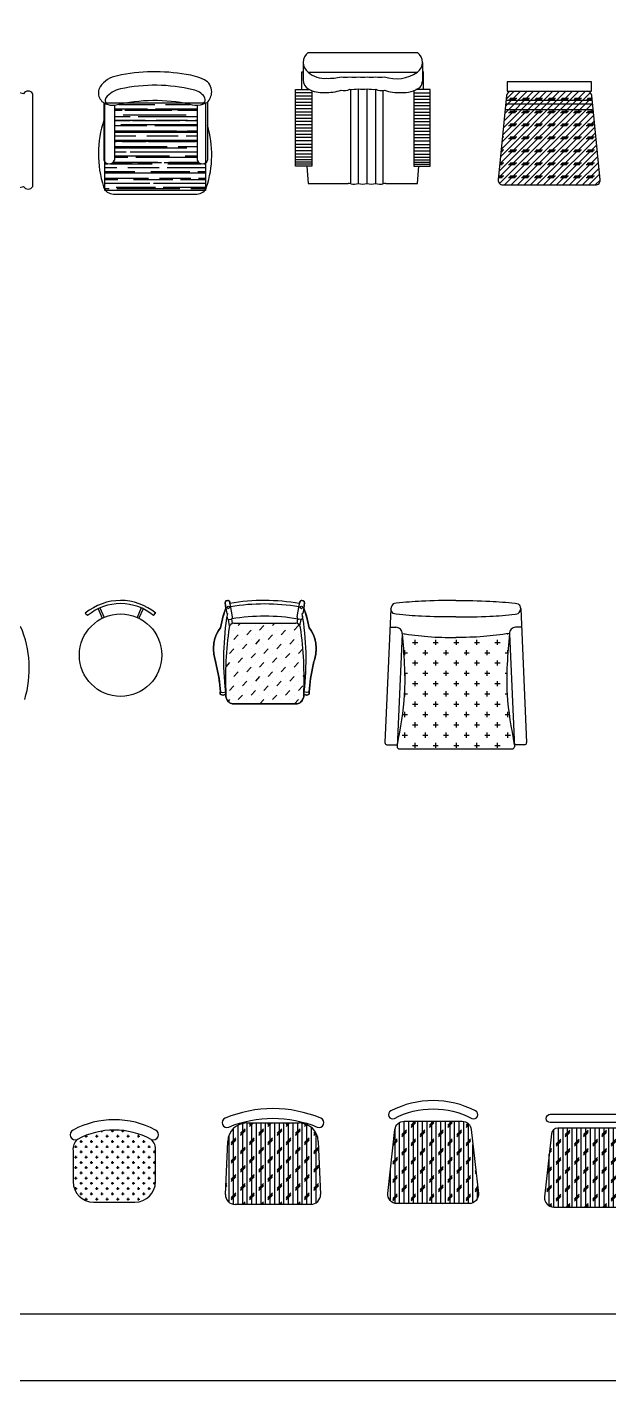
# Model space of a CAD drawing. Header units: inches. Extents: x 3.4 to 45.9, y 14.3 to 39.1.
# Drawn here: x 10.01 to 12.83, y 14.3 to 20.87 of the extents above; entities that cross this region are included whole.
import ezdxf

# ---------------------------------------------------------------- set-up
doc = ezdxf.new("R2010")
doc.units = ezdxf.units.IN
doc.header["$MEASUREMENT"] = 0
for name, color, linetype in [('02', 2, 'Continuous'), ('4', 4, 'Continuous'), ('8', 8, 'Continuous'), ('kadrbm', 4, 'Continuous')]:
    doc.layers.add(name, color=color, linetype=linetype)

# ---------------------------------------------------------------- blocks, each defined once
blk = doc.blocks.new('kadrbm')
at = {"layer": 'kadrbm', "color": 4}
blk.add_lwpolyline([(0, 0), (0, 24.7972), (21, 24.7972), (21, 0), (0, 0)], close=True, dxfattribs=at)
blk.add_lwpolyline([(20.6631, 0.3257), (20.6631, 24.4603), (0.3369, 24.4603), (0.3369, 0.3257), (20.6631, 0.3257)], dxfattribs=at)

msp = doc.modelspace()

# ---------------------------------------------------------------- hatches: boundary and pattern name
at = {"layer": '8'}
h = msp.add_hatch(dxfattribs=at)
h.set_pattern_fill('AR-RROOF', color=256, scale=0.0015, style=0)
h.set_pattern_definition([(0, (-27.1581, 4.89219), (0.08382, 0.0381), [0.5715, -0.0762, 0.1905, -0.0381]), (0, (-27.107425, 4.91124), (-0.0381, 0.050673), [0.1143, -0.012573, 0.2286, -0.028575]), (0, (-27.139048, 4.924574), (0.19812, 0.025527), [0.3048, -0.05334, 0.1524, -0.0381])])
h.paths.add_polyline_path([(10.8324, 20.4928, -0.065093), (10.7958, 20.4965, 0.011088), (10.7601, 20.5033), (10.4901, 20.5033, 0.01619), (10.438, 20.4928, -0.023941), (10.4305, 20.4919), (10.4305, 20.2255, -0.594885), (10.384, 20.2182), (10.384, 20.0838, 0.033323), (10.388, 20.0785), (10.8684, 20.0785, 0.032707), (10.8723, 20.0837), (10.8723, 20.212, -0.485807), (10.8324, 20.2255)])
h = msp.add_hatch(dxfattribs=at)
h.set_pattern_fill('CORK', color=256, scale=0.007, angle=45, style=0)
h.set_pattern_definition([(45, (13.490148, 5.241952), (-0.015715448, 0.015715448), []), (180, (13.50586, 5.24195), (-4e-18, -0.06286182), [0.0314309, -0.0314309]), (180, (13.50979, 5.24588), (-4e-18, -0.06286182), [0.0314309, -0.0314309]), (180, (13.51372, 5.24981), (-4e-18, -0.06286182), [0.0314309, -0.0314309])])
h.paths.add_polyline_path([(12.7535, 20.4694), (12.3264, 20.4694), (12.2924, 20.1302, 0.443716), (12.3151, 20.1052), (12.7648, 20.1052, 0.443716), (12.7875, 20.1302)])
h.paths.add_polyline_path([(12.7508, 20.4966), (12.3291, 20.4966), (12.3264, 20.4694), (12.7535, 20.4694)])
h.paths.add_polyline_path([(12.749, 20.5148), (12.3309, 20.5148), (12.3291, 20.4966), (12.7508, 20.4966)])
h.paths.add_polyline_path([(12.7465, 20.5393, 0.385314), (12.7239, 20.5598), (12.356, 20.5598, 0.385314), (12.3334, 20.5393), (12.3309, 20.5148), (12.749, 20.5148)])
h = msp.add_hatch(dxfattribs=at)
h.set_pattern_fill('CROSS', color=256, scale=0.004, style=0)
h.set_pattern_definition([(0, (1.855053, -1.47746), (0.0254, 0.0254), [0.0127, -0.0381]), (90, (1.861403, -1.48381), (-0.0254, 0.0254), [0.0127, -0.0381])])
h.paths.add_polyline_path([(10.2512, 15.4744, 0.186795), (10.23, 15.4337), (10.23, 15.2697, 0.414214), (10.33, 15.1697), (10.53, 15.1697, 0.414214), (10.63, 15.2697), (10.63, 15.4337, 0.186795), (10.6089, 15.4744, 0.253289)])
h = msp.add_hatch(dxfattribs=at)
h.set_pattern_fill('CORK', color=256, scale=0.007, angle=90, style=0)
h.set_pattern_definition([(90, (0.829767, -1.38698), (-0.022225, 1e-18), []), (225, (0.84088, -1.37587), (0.04445002, -0.04445002), [0.03143091, -0.03143091]), (225, (0.84088, -1.37031), (0.04445002, -0.04445002), [0.03143091, -0.03143091]), (225, (0.84088, -1.364755), (0.04445002, -0.04445002), [0.03143091, -0.03143091])])
h.paths.add_polyline_path([(11.4195, 15.4648, 0.402069), (11.3267, 15.5539), (11.0731, 15.5539, 0.402069), (10.9803, 15.4648), (10.9695, 15.2073, 0.426464), (11.016, 15.1588), (11.3838, 15.1588, 0.426464), (11.4303, 15.2073)])
h = msp.add_hatch(dxfattribs=at)
h.set_pattern_fill('CORK', color=256, scale=0.007, angle=90, style=0)
h.set_pattern_definition([(90, (-0.298297, -1.348086), (-0.022225, 1e-18), []), (225, (-0.287185, -1.336974), (0.04445002, -0.04445002), [0.03143091, -0.03143091]), (225, (-0.287185, -1.33142), (0.04445002, -0.04445002), [0.03143091, -0.03143091]), (225, (-0.287185, -1.32586), (0.04445002, -0.04445002), [0.03143091, -0.03143091])])
h.paths.add_polyline_path([(11.8366, 15.5625, 0.382162), (11.7919, 15.5225), (11.7574, 15.2125, 0.447008), (11.8021, 15.1625), (12.1516, 15.1625, 0.447008), (12.1963, 15.2125), (12.1619, 15.5225, 0.382162), (12.1171, 15.5625)])
h = msp.add_hatch(dxfattribs=at)
h.set_pattern_fill('CORK', color=256, scale=0.007, angle=90, style=0)
h.set_pattern_definition([(90, (-1.150316, -1.30482), (-0.022225, 1e-18), []), (225, (-1.1392, -1.29371), (0.04445002, -0.04445002), [0.03143091, -0.03143091]), (225, (-1.1392, -1.28815), (0.04445002, -0.04445002), [0.03143091, -0.03143091]), (225, (-1.1392, -1.282595), (0.04445002, -0.04445002), [0.03143091, -0.03143091])])
h.paths.add_polyline_path([(12.5812, 15.5287, 0.382162), (12.5514, 15.502), (12.5174, 15.1959, 0.447008), (12.5621, 15.146), (12.9115, 15.146, 0.447008), (12.9563, 15.1959), (12.9222, 15.502, 0.382162), (12.8924, 15.5287)])

# ---------------------------------------------------------------- linework, layer by layer
at = {"layer": '02'}
for p, q in [((11.3885, 20.5521), (11.3085, 20.5521)), ((11.3885, 20.5365), (11.3085, 20.5365)), ((11.3885, 20.521), (11.3085, 20.521)), ((11.3885, 20.5055), (11.3085, 20.5055)), ((11.8825, 20.5521), (11.9625, 20.5521)), ((11.8825, 20.5365), (11.9625, 20.5365)), ((11.8825, 20.521), (11.9625, 20.521)), ((11.8825, 20.5055), (11.9625, 20.5055)), ((11.3885, 20.49), (11.3085, 20.49)), ((11.3885, 20.4745), (11.3085, 20.4745)), ((11.3885, 20.4589), (11.3085, 20.4589)), ((11.3885, 20.4434), (11.3085, 20.4434)), ((11.8825, 20.49), (11.9625, 20.49)), ((11.8825, 20.4745), (11.9625, 20.4745)), ((11.8825, 20.4589), (11.9625, 20.4589)), ((11.8825, 20.4434), (11.9625, 20.4434)), ((11.3885, 20.4279), (11.3085, 20.4279)), ((11.3885, 20.4124), (11.3085, 20.4124)), ((11.3885, 20.3969), (11.3085, 20.3969)), ((11.3885, 20.3813), (11.3085, 20.3813)), ((11.3885, 20.3658), (11.3085, 20.3658)), ((11.8825, 20.4279), (11.9625, 20.4279)), ((11.8825, 20.4124), (11.9625, 20.4124)), ((11.8825, 20.3969), (11.9625, 20.3969)), ((11.8825, 20.3813), (11.9625, 20.3813)), ((11.8825, 20.3658), (11.9625, 20.3658)), ((11.3885, 20.3503), (11.3085, 20.3503)), ((11.3885, 20.3348), (11.3085, 20.3348)), ((11.3885, 20.3193), (11.3085, 20.3193)), ((11.3885, 20.3017), (11.3085, 20.3017)), ((11.8825, 20.3503), (11.9625, 20.3503)), ((11.8825, 20.3348), (11.9625, 20.3348)), ((11.8825, 20.3193), (11.9625, 20.3193)), ((11.8825, 20.3017), (11.9625, 20.3017)), ((11.3885, 20.2862), (11.3085, 20.2862)), ((11.3885, 20.2707), (11.3085, 20.2707)), ((11.3885, 20.254), (11.3085, 20.254)), ((11.3885, 20.2396), (11.3085, 20.2396)), ((11.8825, 20.2862), (11.9625, 20.2862)), ((11.8825, 20.2707), (11.9625, 20.2707)), ((11.8825, 20.254), (11.9625, 20.254)), ((11.8825, 20.2396), (11.9625, 20.2396)), ((11.3885, 20.2266), (11.3085, 20.2266)), ((11.3885, 20.2154), (11.3085, 20.2154)), ((11.3885, 20.2064), (11.3085, 20.2064)), ((11.8825, 20.2266), (11.9625, 20.2266)), ((11.8825, 20.2154), (11.9625, 20.2154)), ((11.8825, 20.2064), (11.9625, 20.2064))]:
    msp.add_line(p, q, dxfattribs=at)
at = {"layer": '4'}
for p, q in [((11.3465, 20.6997), (11.3465, 20.615)), ((11.3705, 20.7473), (11.9005, 20.7473)), ((11.9246, 20.6997), (11.9246, 20.6081)), ((11.3405, 20.6546), (11.3465, 20.6546)), ((11.3405, 20.5676), (11.3405, 20.6546)), ((11.3729, 20.6523), (11.9004, 20.6522)), ((11.9305, 20.6546), (11.9246, 20.6546)), ((11.9305, 20.5676), (11.9305, 20.6546)), ((11.3085, 20.5676), (11.3778, 20.5676)), ((11.3085, 20.1962), (11.3085, 20.5676)), ((11.3885, 20.563), (11.3885, 20.1962)), ((11.5778, 20.1112), (11.5778, 20.5691)), ((11.6145, 20.1124), (11.6145, 20.5721)), ((11.6565, 20.1124), (11.6565, 20.5723)), ((11.6985, 20.1124), (11.6985, 20.5695)), ((11.7352, 20.1111), (11.7352, 20.5639)), ((11.8825, 20.5629), (11.8825, 20.1962)), ((11.9625, 20.5676), (11.8936, 20.5676)), ((11.9625, 20.1962), (11.9625, 20.5676)), ((12.7445, 20.6052), (12.3354, 20.6052)), ((12.3354, 20.6052), (12.3354, 20.5598)), ((12.7445, 20.5598), (12.7445, 20.6052)), ((10.38, 20.5033), (10.38, 20.2255)), ((10.85, 20.4942), (10.881, 20.5049)), ((10.8829, 20.507), (10.8829, 20.2255)), ((12.3334, 20.5393), (12.2924, 20.1302)), ((12.7508, 20.4966), (12.3291, 20.4966)), ((12.749, 20.5148), (12.3309, 20.5148)), ((12.3354, 20.5598), (12.7445, 20.5598)), ((12.7875, 20.1302), (12.7465, 20.5393)), ((10.4305, 20.4919), (10.4305, 20.2255)), ((10.8324, 20.4928), (10.8324, 20.2255)), ((12.7535, 20.4694), (12.3264, 20.4694)), ((11.3885, 20.1962), (11.3085, 20.1962)), ((11.3643, 20.1962), (11.3705, 20.1124)), ((11.8825, 20.1962), (11.9625, 20.1962)), ((11.9005, 20.1124), (11.9068, 20.1962)), ((11.3705, 20.1124), (11.565, 20.1124)), ((11.748, 20.1124), (11.9005, 20.1124)), ((12.3151, 20.1052), (12.7648, 20.1052)), ((10.4257, 20.0613), (10.8307, 20.0613)), ((10.9678, 18.0781), (10.9715, 18.0512)), ((10.9808, 18.0889), (10.9742, 18.0877)), ((11.0038, 18.0092), (10.9899, 18.0823)), ((11.3167, 18.0092), (11.3306, 18.0823)), ((11.3397, 18.0889), (11.3463, 18.0877)), ((11.3528, 18.0781), (11.3491, 18.0512)), ((10.3008, 18.0161), (10.2895, 18.0267)), ((10.3513, 18.0489), (10.3714, 18.0028)), ((10.3605, 18.0529), (10.3805, 18.0071)), ((10.5605, 18.0529), (10.5405, 18.0071)), ((10.5696, 18.0489), (10.5495, 18.0028)), ((10.6206, 18.0157), (10.6305, 18.0275)), ((10.9715, 18.0512), (10.9762, 18.0264)), ((10.9762, 18.0264), (10.9788, 18.0264)), ((10.9767, 18.0132), (10.9779, 18.0043)), ((10.9871, 17.9972), (10.9975, 17.9991)), ((11.0036, 17.9779), (11, 17.9996)), ((11.3169, 17.9779), (11.3205, 17.9996)), ((11.3335, 17.9972), (11.323, 17.9991)), ((11.3443, 18.0264), (11.3417, 18.0264)), ((11.3438, 18.0132), (11.3426, 18.0043)), ((11.3491, 18.0512), (11.3443, 18.0264)), ((11.7716, 18.0492), (11.743, 17.3996)), ((12.4016, 18.0492), (12.4303, 17.3996)), ((10.9896, 17.9656), (10.9845, 17.9967)), ((11.01, 17.9449), (11.01, 17.9449)), ((11.0104, 17.979), (11.3101, 17.979)), ((11.0416, 17.979), (11.0309, 17.9674)), ((11.0517, 17.9449), (11.0517, 17.9449)), ((11.0726, 17.9674), (11.0726, 17.9674)), ((11.0935, 17.9449), (11.0726, 17.9225)), ((11.1144, 17.9674), (11.1144, 17.9674)), ((11.1561, 17.9674), (11.1353, 17.9449)), ((11.177, 17.9449), (11.177, 17.9449)), ((11.2087, 17.979), (11.1979, 17.9674)), ((11.2188, 17.9449), (11.2188, 17.9449)), ((11.2397, 17.9674), (11.2397, 17.9674)), ((11.2605, 17.9449), (11.2397, 17.9225)), ((11.2814, 17.9674), (11.2814, 17.9674)), ((11.3232, 17.9674), (11.3023, 17.9449)), ((11.3309, 17.9656), (11.336, 17.9967)), ((11.7676, 17.9592), (11.7963, 17.9592)), ((12.4056, 17.9592), (12.3769, 17.9592)), ((10.9891, 17.9225), (10.9891, 17.9225)), ((10.9891, 17.8775), (10.9891, 17.8775)), ((11.0309, 17.9225), (11.01, 17.9)), ((11.0309, 17.8775), (11.0309, 17.8775)), ((11.0517, 17.9), (11.0517, 17.9)), ((11.0726, 17.8775), (11.0517, 17.8551)), ((11.0935, 17.9), (11.0935, 17.9)), ((11.1144, 17.9225), (11.1144, 17.9225)), ((11.1353, 17.9), (11.1144, 17.8775)), ((11.1561, 17.9225), (11.1561, 17.9225)), ((11.1561, 17.8775), (11.1561, 17.8775)), ((11.1979, 17.9225), (11.177, 17.9)), ((11.1979, 17.8775), (11.1979, 17.8775)), ((11.2188, 17.9), (11.2188, 17.9)), ((11.2397, 17.8775), (11.2188, 17.8551)), ((11.2605, 17.9), (11.2605, 17.9)), ((11.2814, 17.9225), (11.2814, 17.9225)), ((11.3023, 17.9), (11.2814, 17.8775)), ((11.3232, 17.9225), (11.3232, 17.9225)), ((11.3232, 17.8775), (11.3232, 17.8775)), ((11.8263, 17.9278), (11.8021, 17.3796)), ((11.8395, 17.9234), (11.8395, 17.9273)), ((11.877, 17.8859), (11.902, 17.8859)), ((11.8895, 17.8734), (11.8895, 17.8984)), ((11.977, 17.8859), (12.002, 17.8859)), ((11.9895, 17.8734), (11.9895, 17.8984)), ((12.077, 17.8859), (12.102, 17.8859)), ((12.0895, 17.8734), (12.0895, 17.8984)), ((12.177, 17.8859), (12.202, 17.8859)), ((12.1895, 17.8734), (12.1895, 17.8984)), ((12.277, 17.8859), (12.302, 17.8859)), ((12.2895, 17.8734), (12.2895, 17.8984)), ((12.3395, 17.9234), (12.3395, 17.9281)), ((12.347, 17.9278), (12.3711, 17.3796)), ((11.01, 17.8551), (10.9891, 17.8326)), ((11.01, 17.8101), (11.01, 17.8101)), ((11.0309, 17.8326), (11.0309, 17.8326)), ((11.0517, 17.8101), (11.0309, 17.7876)), ((11.0726, 17.8326), (11.0726, 17.8326)), ((11.0935, 17.8551), (11.0935, 17.8551)), ((11.1144, 17.8326), (11.0935, 17.8101)), ((11.1353, 17.8551), (11.1353, 17.8551)), ((11.1353, 17.8101), (11.1353, 17.8101)), ((11.177, 17.8551), (11.1561, 17.8326)), ((11.177, 17.8101), (11.177, 17.8101)), ((11.1979, 17.8326), (11.1979, 17.8326)), ((11.2188, 17.8101), (11.1979, 17.7876)), ((11.2397, 17.8326), (11.2397, 17.8326)), ((11.2605, 17.8551), (11.2605, 17.8551)), ((11.2814, 17.8326), (11.2605, 17.8101)), ((11.3023, 17.8551), (11.3023, 17.8551)), ((11.3023, 17.8101), (11.3023, 17.8101)), ((11.3441, 17.8551), (11.3232, 17.8326)), ((11.3441, 17.8101), (11.3441, 17.8101)), ((11.8337, 17.8359), (11.852, 17.8359)), ((11.8395, 17.8234), (11.8395, 17.8484)), ((11.927, 17.8359), (11.952, 17.8359)), ((11.9395, 17.8234), (11.9395, 17.8484)), ((12.027, 17.8359), (12.052, 17.8359)), ((12.0395, 17.8234), (12.0395, 17.8484)), ((12.127, 17.8359), (12.152, 17.8359)), ((12.1395, 17.8234), (12.1395, 17.8484)), ((12.227, 17.8359), (12.252, 17.8359)), ((12.2395, 17.8234), (12.2395, 17.8484)), ((12.327, 17.8359), (12.3395, 17.8359)), ((12.3395, 17.8356), (12.3395, 17.8484)), ((10.9891, 17.7876), (10.9705, 17.7676)), ((10.9891, 17.7427), (10.9891, 17.7427)), ((11.01, 17.7652), (11.01, 17.7652)), ((11.0309, 17.7427), (11.01, 17.7202)), ((11.0517, 17.7652), (11.0517, 17.7652)), ((11.0726, 17.7876), (11.0726, 17.7876)), ((11.0935, 17.7652), (11.0726, 17.7427)), ((11.1144, 17.7876), (11.1144, 17.7876)), ((11.1144, 17.7427), (11.1144, 17.7427)), ((11.1561, 17.7876), (11.1353, 17.7652)), ((11.1561, 17.7427), (11.1561, 17.7427)), ((11.177, 17.7652), (11.177, 17.7652)), ((11.1979, 17.7427), (11.177, 17.7202)), ((11.2188, 17.7652), (11.2188, 17.7652)), ((11.2397, 17.7876), (11.2397, 17.7876)), ((11.2605, 17.7652), (11.2397, 17.7427)), ((11.2814, 17.7876), (11.2814, 17.7876)), ((11.2814, 17.7427), (11.2814, 17.7427)), ((11.3232, 17.7876), (11.3023, 17.7652)), ((11.3232, 17.7427), (11.3232, 17.7427)), ((11.3441, 17.7652), (11.3441, 17.7652)), ((11.8388, 17.7359), (11.852, 17.7359)), ((11.8395, 17.7234), (11.8395, 17.7484)), ((11.877, 17.7859), (11.902, 17.7859)), ((11.8895, 17.7734), (11.8895, 17.7984)), ((11.927, 17.7359), (11.952, 17.7359)), ((11.9395, 17.7234), (11.9395, 17.7484)), ((11.977, 17.7859), (12.002, 17.7859)), ((11.9895, 17.7734), (11.9895, 17.7984)), ((12.027, 17.7359), (12.052, 17.7359)), ((12.0395, 17.7234), (12.0395, 17.7484)), ((12.077, 17.7859), (12.102, 17.7859)), ((12.0895, 17.7734), (12.0895, 17.7984)), ((12.127, 17.7359), (12.152, 17.7359)), ((12.1395, 17.7234), (12.1395, 17.7484)), ((12.177, 17.7859), (12.202, 17.7859)), ((12.1895, 17.7734), (12.1895, 17.7984)), ((12.227, 17.7359), (12.252, 17.7359)), ((12.2395, 17.7234), (12.2395, 17.7484)), ((12.277, 17.7859), (12.302, 17.7859)), ((12.2895, 17.7734), (12.2895, 17.7984)), ((12.327, 17.7359), (12.3344, 17.7359)), ((10.9891, 17.6977), (10.9891, 17.6977)), ((11.01, 17.6753), (10.9891, 17.6528)), ((11.0309, 17.6977), (11.0309, 17.6977)), ((11.0517, 17.7202), (11.0517, 17.7202)), ((11.0726, 17.6977), (11.0517, 17.6753)), ((11.0935, 17.7202), (11.0935, 17.7202)), ((11.0935, 17.6753), (11.0935, 17.6753)), ((11.1353, 17.7202), (11.1144, 17.6977)), ((11.1353, 17.6753), (11.1353, 17.6753)), ((11.1561, 17.6977), (11.1561, 17.6977)), ((11.177, 17.6753), (11.1561, 17.6528)), ((11.1979, 17.6977), (11.1979, 17.6977)), ((11.2188, 17.7202), (11.2188, 17.7202)), ((11.2397, 17.6977), (11.2188, 17.6753)), ((11.2605, 17.7202), (11.2605, 17.7202)), ((11.2605, 17.6753), (11.2605, 17.6753)), ((11.3023, 17.7202), (11.2814, 17.6977)), ((11.3023, 17.6753), (11.3023, 17.6753)), ((11.3232, 17.6977), (11.3232, 17.6977)), ((11.3441, 17.6753), (11.3232, 17.6528)), ((11.3509, 17.7276), (11.3441, 17.7202)), ((11.877, 17.6859), (11.902, 17.6859)), ((11.8895, 17.6734), (11.8895, 17.6984)), ((11.977, 17.6859), (12.002, 17.6859)), ((11.9895, 17.6734), (11.9895, 17.6984)), ((12.077, 17.6859), (12.102, 17.6859)), ((12.0895, 17.6734), (12.0895, 17.6984)), ((12.177, 17.6859), (12.202, 17.6859)), ((12.1895, 17.6734), (12.1895, 17.6984)), ((12.277, 17.6859), (12.302, 17.6859)), ((12.2895, 17.6734), (12.2895, 17.6984)), ((10.9442, 17.6458), (10.9495, 17.645)), ((10.9442, 17.6344), (10.9442, 17.6458)), ((10.9477, 17.6332), (10.9442, 17.6344)), ((10.9514, 17.6319), (10.9477, 17.6332)), ((10.9495, 17.645), (10.9573, 17.642)), ((10.9561, 17.6296), (10.9514, 17.6319)), ((10.9573, 17.6293), (10.9561, 17.6296)), ((10.9573, 17.642), (10.9651, 17.645)), ((10.9586, 17.6296), (10.9573, 17.6293)), ((10.9632, 17.6319), (10.9586, 17.6296)), ((10.9669, 17.6332), (10.9632, 17.6319)), ((10.9651, 17.645), (10.9704, 17.6458)), ((10.9704, 17.6344), (10.9669, 17.6332)), ((10.9704, 17.6458), (10.9704, 17.6344)), ((10.9891, 17.6079), (10.982, 17.6002)), ((11.01, 17.6303), (11.01, 17.6303)), ((11.0309, 17.6528), (11.0309, 17.6528)), ((11.0517, 17.6303), (11.0309, 17.6079)), ((11.0726, 17.6528), (11.0726, 17.6528)), ((11.0726, 17.6079), (11.0726, 17.6079)), ((11.1144, 17.6528), (11.0935, 17.6303)), ((11.1144, 17.6079), (11.1144, 17.6079)), ((11.1353, 17.6303), (11.1353, 17.6303)), ((11.1561, 17.6079), (11.1367, 17.5869)), ((11.177, 17.6303), (11.177, 17.6303)), ((11.1979, 17.6528), (11.1979, 17.6528)), ((11.2188, 17.6303), (11.1979, 17.6079)), ((11.2397, 17.6528), (11.2397, 17.6528)), ((11.2397, 17.6079), (11.2397, 17.6079)), ((11.2814, 17.6528), (11.2605, 17.6303)), ((11.2814, 17.6079), (11.2814, 17.6079)), ((11.3023, 17.6303), (11.3023, 17.6303)), ((11.3232, 17.6079), (11.3037, 17.5869)), ((11.3441, 17.6303), (11.3441, 17.6303)), ((11.3501, 17.6458), (11.3501, 17.6344)), ((11.3554, 17.645), (11.3501, 17.6458)), ((11.3501, 17.6344), (11.3536, 17.6332)), ((11.3536, 17.6332), (11.3573, 17.6319)), ((11.3632, 17.642), (11.3554, 17.645)), ((11.3573, 17.6319), (11.362, 17.6296)), ((11.362, 17.6296), (11.3632, 17.6293)), ((11.371, 17.645), (11.3632, 17.642)), ((11.3632, 17.6293), (11.3645, 17.6296)), ((11.3645, 17.6296), (11.3691, 17.6319)), ((11.3691, 17.6319), (11.3728, 17.6332)), ((11.3763, 17.6458), (11.371, 17.645)), ((11.3728, 17.6332), (11.3763, 17.6344)), ((11.3763, 17.6344), (11.3763, 17.6458)), ((11.8374, 17.6359), (11.852, 17.6359)), ((11.8395, 17.6234), (11.8395, 17.6484)), ((11.927, 17.6359), (11.952, 17.6359)), ((11.9395, 17.6234), (11.9395, 17.6484)), ((12.027, 17.6359), (12.052, 17.6359)), ((12.0395, 17.6234), (12.0395, 17.6484)), ((12.127, 17.6359), (12.152, 17.6359)), ((12.1395, 17.6234), (12.1395, 17.6484)), ((12.227, 17.6359), (12.252, 17.6359)), ((12.2395, 17.6234), (12.2395, 17.6484)), ((12.327, 17.6359), (12.3358, 17.6359)), ((11.31, 17.5869), (11.0105, 17.5869)), ((11.8395, 17.5234), (11.8395, 17.5484)), ((11.877, 17.5859), (11.902, 17.5859)), ((11.8895, 17.5734), (11.8895, 17.5984)), ((11.9395, 17.5234), (11.9395, 17.5484)), ((11.977, 17.5859), (12.002, 17.5859)), ((11.9895, 17.5734), (11.9895, 17.5984)), ((12.0395, 17.5234), (12.0395, 17.5484)), ((12.077, 17.5859), (12.102, 17.5859)), ((12.0895, 17.5734), (12.0895, 17.5984)), ((12.1395, 17.5234), (12.1395, 17.5484)), ((12.177, 17.5859), (12.202, 17.5859)), ((12.1895, 17.5734), (12.1895, 17.5984)), ((12.2395, 17.5234), (12.2395, 17.5484)), ((12.277, 17.5859), (12.302, 17.5859)), ((12.2895, 17.5734), (12.2895, 17.5984)), ((12.3395, 17.5234), (12.3395, 17.5484)), ((11.8273, 17.5359), (11.852, 17.5359)), ((11.877, 17.4859), (11.902, 17.4859)), ((11.8895, 17.4734), (11.8895, 17.4984)), ((11.927, 17.5359), (11.952, 17.5359)), ((11.977, 17.4859), (12.002, 17.4859)), ((11.9895, 17.4734), (11.9895, 17.4984)), ((12.027, 17.5359), (12.052, 17.5359)), ((12.077, 17.4859), (12.102, 17.4859)), ((12.0895, 17.4734), (12.0895, 17.4984)), ((12.127, 17.5359), (12.152, 17.5359)), ((12.177, 17.4859), (12.202, 17.4859)), ((12.1895, 17.4734), (12.1895, 17.4984)), ((12.227, 17.5359), (12.252, 17.5359)), ((12.277, 17.4859), (12.302, 17.4859)), ((12.2895, 17.4734), (12.2895, 17.4984)), ((12.327, 17.5359), (12.3459, 17.5359)), ((11.827, 17.4359), (11.852, 17.4359)), ((11.8395, 17.4234), (11.8395, 17.4484)), ((11.927, 17.4359), (11.952, 17.4359)), ((11.9395, 17.4234), (11.9395, 17.4484)), ((12.027, 17.4359), (12.052, 17.4359)), ((12.0395, 17.4234), (12.0395, 17.4484)), ((12.127, 17.4359), (12.152, 17.4359)), ((12.1395, 17.4234), (12.1395, 17.4484)), ((12.227, 17.4359), (12.252, 17.4359)), ((12.2395, 17.4234), (12.2395, 17.4484)), ((12.327, 17.4359), (12.352, 17.4359)), ((12.3395, 17.4234), (12.3395, 17.4484)), ((11.7529, 17.3892), (11.8025, 17.3892)), ((11.8121, 17.3692), (12.3612, 17.3692)), ((11.877, 17.3859), (11.902, 17.3859)), ((11.8895, 17.3734), (11.8895, 17.3984)), ((11.977, 17.3859), (12.002, 17.3859)), ((11.9895, 17.3734), (11.9895, 17.3984)), ((12.077, 17.3859), (12.102, 17.3859)), ((12.0895, 17.3734), (12.0895, 17.3984)), ((12.177, 17.3859), (12.202, 17.3859)), ((12.1895, 17.3734), (12.1895, 17.3984)), ((12.277, 17.3859), (12.302, 17.3859)), ((12.2895, 17.3734), (12.2895, 17.3984)), ((12.4203, 17.3892), (12.3707, 17.3892)), ((11.0731, 15.5539), (11.3267, 15.5539)), ((10.9695, 15.2073), (10.9803, 15.4648)), ((11.4195, 15.4648), (11.4303, 15.2073)), ((10.23, 15.4197), (10.23, 15.2697)), ((10.63, 15.2697), (10.63, 15.4197)), ((10.33, 15.1697), (10.53, 15.1697)), ((11.3838, 15.1588), (11.016, 15.1588))]:
    msp.add_line(p, q, dxfattribs=at)
for points in [[(9.5791, 20.5481, 0.555786), (9.5341, 20.5481), (9.5341, 20.0977, 0.555786), (9.5791, 20.0977, 0.12194), (9.9895, 20.0977, 0.555786), (10.0346, 20.0977), (10.0346, 20.5481, 0.555786), (9.9895, 20.5481, 0.12194)], [(11.7888, 15.5763, -0.245855), (12.1649, 15.5763, 1), (12.1819, 15.6125, 0.243902), (11.7719, 15.6125, 1)], [(10.9854, 15.5342, -0.2), (11.4144, 15.5342, 1), (11.4323, 15.5771, 0.2), (10.9675, 15.5771, 1)], [(12.5453, 15.556, -1), (12.5453, 15.596), (12.9283, 15.596, -1), (12.9283, 15.556)], [(11.8021, 15.1625, -0.447008), (11.7574, 15.2125), (11.7919, 15.5225, -0.382162), (11.8366, 15.5625), (12.1171, 15.5625, -0.382162), (12.1619, 15.5225), (12.1963, 15.2125, -0.447008), (12.1516, 15.1625)], [(12.5174, 15.1959, 0.447008), (12.5621, 15.146), (12.9115, 15.146, 0.447008), (12.9563, 15.1959), (12.9222, 15.502, 0.382162), (12.8924, 15.5287), (12.5812, 15.5287, 0.382162), (12.5514, 15.502)]]:
    msp.add_lwpolyline(points, format="xyb", close=True, dxfattribs=at)
msp.add_lwpolyline([(10.384, 20.5033), (10.8723, 20.5033), (10.8723, 20.0785), (10.384, 20.0785)], close=True, dxfattribs=at)
msp.add_circle((10.4605, 17.8238), 0.2, dxfattribs=at)
for centre, radius, start, end in [((11.4054, 20.6998), 0.0589, 126.28117, 233.73167), ((11.8657, 20.6998), 0.0589, 305.95874, 53.72362), ((10.4667, 20.5076), 0.1292, 99.54005, 145.06631), ((10.6277, 19.7914), 0.863, 79.97119, 102.20486), ((10.745, 20.3659), 0.2773, 63.91136, 83.15507), ((11.4503, 20.7427), 0.1206, 228.59742, 275.37456), ((11.4683, 20.8865), 0.264, 268.55013, 283.63745), ((11.5515, 20.7202), 0.0926, 256.89697, 283.10303), ((11.5935, 20.7202), 0.0926, 256.89697, 283.10303), ((11.6355, 20.7202), 0.0926, 256.89697, 283.10303), ((11.6775, 20.7201), 0.0926, 256.89697, 283.10303), ((11.7195, 20.7202), 0.0926, 256.89697, 283.10303), ((11.7984, 20.7999), 0.1795, 251.20104, 304.67333), ((10.4111, 20.5524), 0.0582, 149.91326, 259.80055), ((10.4825, 20.454), 0.1191, 100.8695, 141.92128), ((10.6268, 19.803), 0.7859, 76.32723, 102.25131), ((10.7994, 20.4852), 0.0826, 34.54726, 80.78934), ((10.8399, 20.558), 0.0631, 359.53779, 64.64629), ((11.4013, 20.6167), 0.0549, 181.79455, 235.85565), ((11.4392, 20.6958), 0.1421, 241.13341, 274.34557), ((11.4618, 20.7675), 0.2136, 266.81235, 288.78236), ((11.545, 20.6326), 0.0689, 257.91095, 293.58361), ((11.5842, 20.7104), 0.1414, 265.26531, 282.38833), ((11.6351, 20.6619), 0.0922, 256.82072, 283.43212), ((11.6869, 20.7104), 0.1414, 257.61167, 274.73469), ((11.7247, 20.6183), 0.0554, 241.84992, 286.65552), ((11.8037, 20.7244), 0.1712, 248.34405, 275.84163), ((11.8319, 20.6977), 0.144, 265.74215, 304.72627), ((11.8746, 20.6103), 0.05, 321.70923, 357.50105), ((10.4073, 20.516), 0.0218, 148.17765, 252.68484), ((10.4243, 20.5716), 0.0799, 252.93425, 281.29802), ((10.6251, 19.6942), 0.8202, 77.98658, 103.18242), ((10.8283, 20.6346), 0.1419, 256.76042, 277.26576), ((10.8457, 20.5191), 0.0253, 271.39597, 30.66152), ((10.8203, 20.5612), 0.0828, 317.12026, 357.38814), ((12.356, 20.5371), 0.0227, 90, 174.28941), ((12.7239, 20.5371), 0.0227, 5.71059, 90), ((10.872, 20.2557), 0.5191, 161.41282, 197.93061), ((10.3992, 20.2523), 0.5039, 341.90607, 16.28405), ((10.4052, 20.2344), 0.0268, 199.59857, 340.40063), ((10.8577, 20.2344), 0.0268, 199.59937, 340.40143), ((11.565, 20.0474), 0.065, 78.63827, 89.99604), ((11.5935, 20.1894), 0.0798, 258.63827, 285.2635), ((11.6355, 20.1891), 0.0795, 254.7143, 285.33176), ((11.6776, 20.1891), 0.0795, 254.66901, 285.28494), ((11.7195, 20.1892), 0.0796, 254.72194, 281.34222), ((11.748, 20.0474), 0.065, 89.99604, 101.34222), ((12.3151, 20.128), 0.0227, 174.28941, 270), ((12.7648, 20.128), 0.0227, 270, 5.71059), ((10.4257, 20.1113), 0.05, 197.93061, 270), ((10.8307, 20.1113), 0.05, 270, 341.90607), ((10.4605, 17.8238), 0.2654, 49.94453, 130.10769), ((10.4605, 17.8238), 0.25, 50.16162, 129.68553), ((9.4989, 17.7592), 0.5188, 343.13192, 23.17952), ((11.7963, 17.9292), 0.03, 357.47388, 90), ((12.3769, 17.9292), 0.03, 90, 182.52612), ((11.7529, 17.3992), 0.01, 177.47388, 270), ((11.8121, 17.3792), 0.01, 177.47388, 270), ((12.3612, 17.3792), 0.01, 270, 2.52612), ((12.4203, 17.3992), 0.01, 270, 2.52612), ((10.43, 15.1447), 0.425, 61.92751, 118.07249), ((10.2406, 15.4971), 0.025, 115.05762, 295.05762), ((10.43, 15.1441), 0.3756, 61.57302, 118.42698), ((10.6195, 15.4971), 0.025, 244.94238, 64.94238), ((11.0731, 15.4609), 0.093, 90, 177.61406), ((11.3267, 15.4609), 0.093, 2.38594, 90), ((10.2933, 15.4267), 0.0637, 131.40407, 186.27341), ((10.5668, 15.4267), 0.0637, 353.72659, 48.59593), ((10.33, 15.2697), 0.1, 180, 270), ((10.53, 15.2697), 0.1, 270, 0), ((11.016, 15.2053), 0.0465, 177.61406, 270), ((11.3838, 15.2053), 0.0465, 270, 2.38594)]:
    msp.add_arc(centre, radius, start, end, dxfattribs=at)
for centre, major_axis, start_param, end_param in [((10.9756, 18.0793), (0, 0.00847), 0.174533, 1.717559), ((10.9822, 18.0806), (0, 0.00847), -1.368493, 0.174533), ((11.1587, 16.9239), (0, 1.1652), -0.158129, 0.155266), ((11.1587, 16.9239), (0, 1.1483), -0.157471, 0.154567), ((11.3383, 18.0806), (0, 0.00847), -0.174533, 1.368493), ((11.345, 18.0793), (0, 0.00847), 4.565627, 6.108652), ((11.3058, 17.8933), (0, 0.3929), 1.15726, 1.408054), ((12.1148, 17.8029), (0, 1.2429), 1.389919, 1.69713), ((10.9828, 18.0557), (0, 0.00636), 1.570796326795577, 7.853981633975163), ((10.9857, 18.0055), (0, 0.00847), 1.717559, 3.316126), ((10.9961, 18.0075), (0, 0.00847), 3.316126, 4.914693), ((11.1587, 16.924), (0, 1.0889), -0.160519, 0.157442), ((11.3244, 18.0075), (0, 0.00847), 1.368493, 2.96706), ((11.3377, 18.0557), (0, 0.00636), 1.570796326795577, 7.853981633975163), ((11.3348, 18.0055), (0, 0.00847), 2.96706, 4.565627), ((10.2058, 17.8029), (0, 1.2429), 4.586056, 4.893267), ((11.0148, 17.8933), (0, 0.3929), -1.408054, -1.15726), ((11.0507, 17.8577), (0, 0.1506), 0.851099, 1.598222), ((12.4741, 17.7109), (0, 1.6193), 1.41803, 1.618941), ((11.0104, 17.9536), (0, 0.0254), 0, 1.420914), ((11.3101, 17.9536), (0, 0.0254), -1.420914, 0), ((9.8464, 17.7109), (0, 1.6193), 4.664244, 4.865156), ((11.2698, 17.8577), (0, 0.1506), 4.684964, 5.432086), ((11.087, 17.8588), (0, 0.1896), 1.598222, 1.927467), ((11.2335, 17.8588), (0, 0.1896), 4.355718, 4.684964), ((10.2202, 17.5875), (0, 0.7826), -1.495755, -1.305701), ((12.1003, 17.5875), (0, 0.7826), 1.305701, 1.495755), ((11.0105, 17.6293), (0, 0.0424), 1.48353, 3.141593), ((11.31, 17.6293), (0, 0.0424), 3.141593, 4.799655)]:
    msp.add_ellipse(centre, major_axis=major_axis, ratio=0.929134, start_param=start_param, end_param=end_param, dxfattribs=at)
for points in [[(12.0866, 18.0892), (11.9204, 18.0857), (11.7976, 18.0756), (11.7837, 18.0722), (11.7716, 18.0492)], [(12.0866, 18.0892), (12.2528, 18.0857), (12.3756, 18.0756), (12.3895, 18.0722), (12.4016, 18.0492)], [(12.0866, 18.0092), (11.9204, 18.0127), (11.7976, 18.0227), (11.7837, 18.0261), (11.7716, 18.0492)], [(12.0866, 18.0092), (12.2528, 18.0127), (12.3756, 18.0227), (12.3895, 18.0261), (12.4016, 18.0492)], [(11.8263, 17.9278), (11.8372, 17.6326), (11.8025, 17.3892)], [(11.8263, 17.9292), (11.9514, 17.9141), (12.0866, 17.9092)], [(12.3469, 17.9292), (12.2218, 17.9141), (12.0866, 17.9092)], [(12.347, 17.9278), (12.336, 17.6326), (12.3707, 17.3892)]]:
    msp.add_spline(points, degree=3, dxfattribs=at)
for points, invisible_edges in [([(10.9681, 18.0819, -0.002), (10.9678, 18.0806, -0.002), (10.9681, 18.0819)], 2), ([(10.9678, 18.0806, -0.002), (10.9678, 18.0806), (10.9681, 18.0819)], 12), ([(10.9678, 18.0781), (10.9678, 18.0781, -0.002), (10.9715, 18.0512)], 2), ([(10.9678, 18.0781, -0.002), (10.9715, 18.0512, -0.002), (10.9715, 18.0512)], 12), ([(10.9685, 18.0832, -0.002), (10.9681, 18.0819), (10.9685, 18.0832)], 1), ([(10.9685, 18.0832, -0.002), (10.9681, 18.0819, -0.002), (10.9681, 18.0819)], 12), ([(10.9709, 18.0862, -0.002), (10.97, 18.0853, -0.002), (10.9709, 18.0862)], 2), ([(10.97, 18.0853, -0.002), (10.97, 18.0853), (10.9709, 18.0862)], 12), ([(10.972, 18.0869, -0.002), (10.9709, 18.0862), (10.972, 18.0869)], 1), ([(10.972, 18.0869, -0.002), (10.9709, 18.0862, -0.002), (10.9709, 18.0862)], 12), ([(10.972, 18.0869, -0.002), (10.972, 18.0869), (10.9731, 18.0874)], 12), ([(10.9731, 18.0874), (10.9731, 18.0874, -0.002), (10.972, 18.0869, -0.002)], 12), ([(10.9731, 18.0874, -0.002), (10.9731, 18.0874), (10.9742, 18.0877)], 12), ([(10.9808, 18.0889), (10.9742, 18.0877, -0.002), (10.9742, 18.0877)], 1), ([(10.9808, 18.0889), (10.9808, 18.0889, -0.002), (10.9742, 18.0877, -0.002)], 12), ([(10.9809, 18.0889), (10.9809, 18.0889, -0.002), (10.9808, 18.0889, -0.002)], 12), ([(10.9822, 18.089, -0.002), (10.9809, 18.0889, -0.002), (10.9809, 18.0889)], 12), ([(10.9809, 18.0889), (10.9822, 18.089), (10.9822, 18.089, -0.002)], 12), ([(10.9834, 18.0889, -0.002), (10.9822, 18.089, -0.002), (10.9834, 18.0889)], 2), ([(10.9846, 18.0886, -0.002), (10.9834, 18.0889), (10.9846, 18.0886)], 1), ([(10.9858, 18.0881), (10.9858, 18.0881, -0.002), (10.9846, 18.0886, -0.002)], 12), ([(10.9868, 18.0874, -0.002), (10.9858, 18.0881, -0.002), (10.9858, 18.0881)], 12), ([(10.9858, 18.0881), (10.9868, 18.0874), (10.9868, 18.0874, -0.002)], 12), ([(10.9877, 18.0866, -0.002), (10.9868, 18.0874, -0.002), (10.9877, 18.0866)], 2), ([(10.9868, 18.0874, -0.002), (10.9868, 18.0874), (10.9877, 18.0866)], 12), ([(10.9886, 18.0855, -0.002), (10.9877, 18.0866), (10.9886, 18.0855)], 1), ([(10.9886, 18.0855, -0.002), (10.9886, 18.0855), (10.9892, 18.0844)], 12), ([(10.9899, 18.0823), (10.9899, 18.0823, -0.002), (10.9897, 18.0832)], 2), ([(10.9913, 18.0751), (10.9899, 18.0823, -0.002), (10.9899, 18.0823)], 1), ([(10.9913, 18.0751), (10.9913, 18.0751, -0.002), (10.9899, 18.0823, -0.002)], 12), ([(11.3306, 18.0823), (11.3292, 18.0746, -0.002), (11.3292, 18.0746)], 1), ([(11.3306, 18.0823), (11.3306, 18.0823, -0.002), (11.3292, 18.0746, -0.002)], 12), ([(11.3306, 18.0823, -0.002), (11.3306, 18.0823), (11.3309, 18.0832)], 12), ([(11.332, 18.0855, -0.002), (11.3313, 18.0844, -0.002), (11.332, 18.0855)], 2), ([(11.3313, 18.0844, -0.002), (11.3313, 18.0844), (11.332, 18.0855)], 12), ([(11.3328, 18.0866, -0.002), (11.332, 18.0855), (11.3328, 18.0866)], 1), ([(11.3328, 18.0866, -0.002), (11.332, 18.0855, -0.002), (11.332, 18.0855)], 12), ([(11.3328, 18.0866, -0.002), (11.3328, 18.0866), (11.3337, 18.0874)], 12), ([(11.3337, 18.0874), (11.3337, 18.0874, -0.002), (11.3328, 18.0866, -0.002)], 12), ([(11.3359, 18.0886, -0.002), (11.3348, 18.0881, -0.002), (11.3359, 18.0886)], 2), ([(11.3348, 18.0881, -0.002), (11.3348, 18.0881), (11.3359, 18.0886)], 12), ([(11.3371, 18.0889, -0.002), (11.3359, 18.0886), (11.3371, 18.0889)], 1), ([(11.3371, 18.0889, -0.002), (11.3359, 18.0886, -0.002), (11.3359, 18.0886)], 12), ([(11.3383, 18.089), (11.3383, 18.089, -0.002), (11.3371, 18.0889, -0.002)], 12), ([(11.3397, 18.0889), (11.3397, 18.0889, -0.002), (11.3396, 18.0889)], 2), ([(11.3463, 18.0877), (11.3397, 18.0889, -0.002), (11.3397, 18.0889)], 1), ([(11.3463, 18.0877), (11.3463, 18.0877, -0.002), (11.3397, 18.0889, -0.002)], 12), ([(11.3474, 18.0874, -0.002), (11.3463, 18.0877, -0.002), (11.3474, 18.0874)], 2), ([(11.3463, 18.0877, -0.002), (11.3463, 18.0877), (11.3474, 18.0874)], 12), ([(11.3485, 18.0869, -0.002), (11.3474, 18.0874), (11.3485, 18.0869)], 1), ([(11.3485, 18.0869, -0.002), (11.3474, 18.0874, -0.002), (11.3474, 18.0874)], 12), ([(11.3491, 18.0512, -0.002), (11.3528, 18.0781, -0.002), (11.3528, 18.0781)], 12), ([(11.3528, 18.0781), (11.3491, 18.0512), (11.3491, 18.0512, -0.002)], 12), ([(11.3513, 18.0843, -0.002), (11.3505, 18.0853, -0.002), (11.3513, 18.0843)], 2), ([(11.3505, 18.0853, -0.002), (11.3505, 18.0853), (11.3513, 18.0843)], 12), ([(11.352, 18.0832, -0.002), (11.3513, 18.0843), (11.352, 18.0832)], 1), ([(11.352, 18.0832, -0.002), (11.3513, 18.0843, -0.002), (11.3513, 18.0843)], 12), ([(11.352, 18.0832, -0.002), (11.352, 18.0832), (11.3525, 18.0819)], 12), ([(11.3525, 18.0819), (11.3525, 18.0819, -0.002), (11.352, 18.0832, -0.002)], 12), ([(11.3528, 18.0793, -0.002), (11.3527, 18.0806, -0.002), (11.3528, 18.0793)], 2), ([(11.3528, 18.0793, -0.002), (11.3528, 18.0793), (11.3528, 18.0781)], 12), ([(10.9585, 18.0147, -0.002), (10.9455, 17.957), (10.9585, 18.0147)], 1), ([(10.9585, 18.0147, -0.002), (10.9455, 17.957, -0.002), (10.9455, 17.957)], 12), ([(10.9715, 18.0512, -0.002), (10.9585, 18.0147, -0.002), (10.9585, 18.0147)], 12), ([(10.9585, 18.0147), (10.9715, 18.0512), (10.9715, 18.0512, -0.002)], 12), ([(11.362, 18.0147, -0.002), (11.3491, 18.0512, -0.002), (11.362, 18.0147)], 2), ([(11.3491, 18.0512, -0.002), (11.3491, 18.0512), (11.362, 18.0147)], 12), ([(11.375, 17.957), (11.362, 18.0147, -0.002), (11.362, 18.0147)], 1), ([(11.375, 17.957), (11.375, 17.957, -0.002), (11.362, 18.0147, -0.002)], 12), ([(10.9375, 17.9462, -0.002), (10.9261, 17.9261, -0.002), (10.9261, 17.9261)], 12), ([(10.9261, 17.9261), (10.9375, 17.9462), (10.9375, 17.9462, -0.002)], 12), ([(10.9455, 17.957), (10.9455, 17.957, -0.002), (10.9375, 17.9462)], 2), ([(10.9455, 17.957, -0.002), (10.9375, 17.9462, -0.002), (10.9375, 17.9462)], 12), ([(11.383, 17.9462, -0.002), (11.375, 17.957, -0.002), (11.375, 17.957)], 12), ([(11.375, 17.957), (11.383, 17.9462), (11.383, 17.9462, -0.002)], 12), ([(11.3945, 17.9261, -0.002), (11.383, 17.9462, -0.002), (11.3945, 17.9261)], 2), ([(11.383, 17.9462, -0.002), (11.383, 17.9462), (11.3945, 17.9261)], 12), ([(10.9125, 17.8813, -0.002), (10.9108, 17.8577, -0.002), (10.9125, 17.8813)], 2), ([(10.9108, 17.8577, -0.002), (10.9108, 17.8577), (10.9125, 17.8813)], 12), ([(10.9177, 17.9042, -0.002), (10.9125, 17.8813), (10.9177, 17.9042)], 1), ([(10.9177, 17.9042, -0.002), (10.9125, 17.8813, -0.002), (10.9125, 17.8813)], 12), ([(10.9177, 17.9042, -0.002), (10.9177, 17.9042), (10.9261, 17.9261)], 12), ([(10.9261, 17.9261), (10.9261, 17.9261, -0.002), (10.9177, 17.9042, -0.002)], 12), ([(11.4029, 17.9042, -0.002), (11.3945, 17.9261), (11.4029, 17.9042)], 1), ([(11.4029, 17.9042, -0.002), (11.3945, 17.9261, -0.002), (11.3945, 17.9261)], 12), ([(11.4029, 17.9042, -0.002), (11.4029, 17.9042), (11.408, 17.8813)], 12), ([(11.408, 17.8813), (11.408, 17.8813, -0.002), (11.4029, 17.9042, -0.002)], 12), ([(11.4097, 17.8577, -0.002), (11.408, 17.8813, -0.002), (11.408, 17.8813)], 12), ([(11.408, 17.8813), (11.4097, 17.8577), (11.4097, 17.8577, -0.002)], 12), ([(10.9108, 17.8577, -0.002), (10.9109, 17.8536, -0.002), (10.9109, 17.8536)], 12), ([(10.9109, 17.8536), (10.9108, 17.8577), (10.9108, 17.8577, -0.002)], 12), ([(10.9109, 17.8536), (10.9109, 17.8536, -0.002), (10.913, 17.8291, -0.002)], 12), ([(10.913, 17.8291, -0.002), (10.913, 17.8291), (10.9109, 17.8536)], 12), ([(10.9194, 17.8002, -0.002), (10.9194, 17.8002), (10.913, 17.8291)], 12), ([(10.913, 17.8291), (10.913, 17.8291, -0.002), (10.9194, 17.8002, -0.002)], 12), ([(11.4011, 17.8002, -0.002), (11.4076, 17.8291, -0.002), (11.4011, 17.8002)], 2), ([(11.4076, 17.8291, -0.002), (11.4076, 17.8291), (11.4011, 17.8002)], 12), ([(11.4076, 17.8291, -0.002), (11.4097, 17.8536, -0.002), (11.4097, 17.8536)], 12), ([(11.4097, 17.8536), (11.4076, 17.8291), (11.4076, 17.8291, -0.002)], 12), ([(11.4097, 17.8536, -0.002), (11.4097, 17.8577, -0.002), (11.4097, 17.8577)], 12), ([(11.4097, 17.8577), (11.4097, 17.8536), (11.4097, 17.8536, -0.002)], 12), ([(10.9194, 17.8002, -0.002), (10.9219, 17.7925), (10.9194, 17.8002)], 1), ([(10.9194, 17.8002, -0.002), (10.9219, 17.7925, -0.002), (10.9219, 17.7925)], 12), ([(10.9383, 17.7099, -0.002), (10.9383, 17.7099), (10.9219, 17.7925, -0.002)], 2), ([(10.9219, 17.7925, -0.002), (10.9383, 17.7099), (10.9219, 17.7925)], 1), ([(11.3986, 17.7925, -0.002), (11.3822, 17.7099), (11.3822, 17.7099, -0.002)], 1), ([(11.3822, 17.7099), (11.3986, 17.7925, -0.002), (11.3986, 17.7925)], 1), ([(11.3986, 17.7925), (11.4011, 17.8002, -0.002), (11.4011, 17.8002)], 1), ([(11.3986, 17.7925), (11.3986, 17.7925, -0.002), (11.4011, 17.8002, -0.002)], 12), ([(10.9452, 17.6462), (10.9383, 17.7099), (10.9383, 17.7099, -0.002)], 12), ([(10.9452, 17.6462), (10.9383, 17.7099, -0.002), (10.9452, 17.6462, -0.002)], 1), ([(11.3822, 17.7099, -0.002), (11.3822, 17.7099), (11.3753, 17.6462)], 12), ([(11.3822, 17.7099, -0.002), (11.3753, 17.6462), (11.3753, 17.6462, -0.002)], 1), ([(10.9452, 17.6462, -0.002), (10.9442, 17.6344, -0.002), (10.9442, 17.6344)], 12), ([(10.9442, 17.6344), (10.9452, 17.6462), (10.9452, 17.6462, -0.002)], 12), ([(10.9442, 17.6344), (10.9442, 17.6344, -0.002), (10.9477, 17.6332, -0.002)], 12), ([(10.9477, 17.6332, -0.002), (10.9477, 17.6332), (10.9442, 17.6344)], 12), ([(10.9477, 17.6332), (10.9477, 17.6332, -0.002), (10.9514, 17.6319)], 2), ([(10.9477, 17.6332, -0.002), (10.9514, 17.6319, -0.002), (10.9514, 17.6319)], 12), ([(10.9514, 17.6319), (10.9561, 17.6296, -0.002), (10.9561, 17.6296)], 1), ([(10.9514, 17.6319), (10.9514, 17.6319, -0.002), (10.9561, 17.6296, -0.002)], 12), ([(10.9561, 17.6296, -0.002), (10.9573, 17.6293, -0.002), (10.9573, 17.6293)], 12), ([(10.9573, 17.6293), (10.9561, 17.6296), (10.9561, 17.6296, -0.002)], 12), ([(10.9586, 17.6296, -0.002), (10.9586, 17.6296), (10.9573, 17.6293)], 12), ([(10.9586, 17.6296), (10.9586, 17.6296, -0.002), (10.9632, 17.6319)], 2), ([(10.9586, 17.6296, -0.002), (10.9632, 17.6319, -0.002), (10.9632, 17.6319)], 12), ([(10.9632, 17.6319), (10.9669, 17.6332, -0.002), (10.9669, 17.6332)], 1), ([(10.9632, 17.6319), (10.9632, 17.6319, -0.002), (10.9669, 17.6332, -0.002)], 12), ([(10.9713, 17.633), (10.9669, 17.6332), (10.9669, 17.6332, -0.002)], 12), ([(10.9713, 17.633), (10.9711, 17.6293, -0.002), (10.9711, 17.6293)], 1), ([(10.9713, 17.633), (10.9713, 17.633, -0.002), (10.9711, 17.6293, -0.002)], 12), ([(10.9711, 17.6293, -0.002), (10.9716, 17.6227, -0.002), (10.9711, 17.6293)], 2), ([(10.9716, 17.6227, -0.002), (10.9716, 17.6227), (10.9711, 17.6293)], 12), ([(10.9716, 17.6227, -0.002), (10.9731, 17.6162, -0.002), (10.9731, 17.6162)], 12), ([(10.9731, 17.6162), (10.9716, 17.6227), (10.9716, 17.6227, -0.002)], 12), ([(10.9754, 17.6101, -0.002), (10.9754, 17.6101), (10.9731, 17.6162)], 12), ([(10.9731, 17.6162), (10.9731, 17.6162, -0.002), (10.9754, 17.6101, -0.002)], 12), ([(10.9754, 17.6101, -0.002), (10.9787, 17.6044), (10.9754, 17.6101)], 1), ([(10.9754, 17.6101, -0.002), (10.9787, 17.6044, -0.002), (10.9787, 17.6044)], 12), ([(11.3419, 17.6044, -0.002), (11.3451, 17.6101, -0.002), (11.3419, 17.6044)], 2), ([(11.3451, 17.6101, -0.002), (11.3451, 17.6101), (11.3419, 17.6044)], 12), ([(11.3451, 17.6101, -0.002), (11.3474, 17.6162, -0.002), (11.3474, 17.6162)], 12), ([(11.3474, 17.6162), (11.3451, 17.6101), (11.3451, 17.6101, -0.002)], 12), ([(11.3489, 17.6227, -0.002), (11.3489, 17.6227), (11.3474, 17.6162)], 12), ([(11.3474, 17.6162), (11.3474, 17.6162, -0.002), (11.3489, 17.6227, -0.002)], 12), ([(11.3489, 17.6227, -0.002), (11.3494, 17.6293), (11.3489, 17.6227)], 1), ([(11.3489, 17.6227, -0.002), (11.3494, 17.6293, -0.002), (11.3494, 17.6293)], 12), ([(11.3492, 17.633), (11.3492, 17.633, -0.002), (11.3536, 17.6332)], 2), ([(11.3492, 17.633, -0.002), (11.3536, 17.6332, -0.002), (11.3536, 17.6332)], 12), ([(11.3494, 17.6293, -0.002), (11.3492, 17.633, -0.002), (11.3492, 17.633)], 12), ([(11.3492, 17.633), (11.3494, 17.6293), (11.3494, 17.6293, -0.002)], 12), ([(11.3536, 17.6332), (11.3573, 17.6319, -0.002), (11.3573, 17.6319)], 1), ([(11.3536, 17.6332), (11.3536, 17.6332, -0.002), (11.3573, 17.6319, -0.002)], 12), ([(11.3573, 17.6319, -0.002), (11.362, 17.6296, -0.002), (11.362, 17.6296)], 12), ([(11.362, 17.6296), (11.3573, 17.6319), (11.3573, 17.6319, -0.002)], 12), ([(11.362, 17.6296), (11.362, 17.6296, -0.002), (11.3632, 17.6293, -0.002)], 12), ([(11.3632, 17.6293), (11.3632, 17.6293, -0.002), (11.3645, 17.6296)], 2), ([(11.3645, 17.6296), (11.3691, 17.6319, -0.002), (11.3691, 17.6319)], 1), ([(11.3645, 17.6296), (11.3645, 17.6296, -0.002), (11.3691, 17.6319, -0.002)], 12), ([(11.3691, 17.6319, -0.002), (11.3728, 17.6332, -0.002), (11.3728, 17.6332)], 12), ([(11.3728, 17.6332), (11.3691, 17.6319), (11.3691, 17.6319, -0.002)], 12), ([(11.3728, 17.6332), (11.3728, 17.6332, -0.002), (11.3763, 17.6344, -0.002)], 12), ([(11.3763, 17.6344), (11.3763, 17.6344, -0.002), (11.3753, 17.6462)], 2), ([(11.3763, 17.6344, -0.002), (11.3753, 17.6462, -0.002), (11.3753, 17.6462)], 12), ([(10.9787, 17.6044, -0.002), (10.9827, 17.5994, -0.002), (10.9787, 17.6044)], 2), ([(10.9827, 17.5994, -0.002), (10.9827, 17.5994), (10.9787, 17.6044)], 12), ([(10.9827, 17.5994, -0.002), (10.9874, 17.595, -0.002), (10.9874, 17.595)], 12), ([(10.9874, 17.595), (10.9827, 17.5994), (10.9827, 17.5994, -0.002)], 12), ([(10.9926, 17.5916, -0.002), (10.9926, 17.5916), (10.9874, 17.595)], 12), ([(10.9874, 17.595), (10.9874, 17.595, -0.002), (10.9926, 17.5916, -0.002)], 12), ([(10.9926, 17.5916, -0.002), (10.9984, 17.589), (10.9926, 17.5916)], 1), ([(10.9926, 17.5916, -0.002), (10.9984, 17.589, -0.002), (10.9984, 17.589)], 12), ([(10.9984, 17.589, -0.002), (11.0044, 17.5875, -0.002), (10.9984, 17.589)], 2), ([(11.0044, 17.5875, -0.002), (11.0044, 17.5875), (10.9984, 17.589)], 12), ([(11.0044, 17.5875, -0.002), (11.0105, 17.5869, -0.002), (11.0105, 17.5869)], 12), ([(11.0105, 17.5869), (11.0044, 17.5875), (11.0044, 17.5875, -0.002)], 12), ([(11.0105, 17.5869, -0.002), (11.31, 17.5869, -0.002), (11.31, 17.5869)], 12), ([(11.31, 17.5869), (11.0105, 17.5869), (11.0105, 17.5869, -0.002)], 12), ([(11.31, 17.5869, -0.002), (11.3162, 17.5875, -0.002), (11.3162, 17.5875)], 12), ([(11.3162, 17.5875), (11.31, 17.5869), (11.31, 17.5869, -0.002)], 12), ([(11.3162, 17.5875, -0.002), (11.3222, 17.589), (11.3162, 17.5875)], 1), ([(11.3162, 17.5875, -0.002), (11.3222, 17.589, -0.002), (11.3222, 17.589)], 12), ([(11.3222, 17.589, -0.002), (11.3279, 17.5916, -0.002), (11.3222, 17.589)], 2), ([(11.3279, 17.5916, -0.002), (11.3279, 17.5916), (11.3222, 17.589)], 12), ([(11.3279, 17.5916, -0.002), (11.3331, 17.595, -0.002), (11.3331, 17.595)], 12), ([(11.3331, 17.595), (11.3279, 17.5916), (11.3279, 17.5916, -0.002)], 12), ([(11.3378, 17.5994, -0.002), (11.3378, 17.5994), (11.3331, 17.595)], 12), ([(11.3331, 17.595), (11.3331, 17.595, -0.002), (11.3378, 17.5994, -0.002)], 12), ([(11.3378, 17.5994, -0.002), (11.3419, 17.6044), (11.3378, 17.5994)], 1), ([(11.3378, 17.5994, -0.002), (11.3419, 17.6044, -0.002), (11.3419, 17.6044)], 12)]:
    msp.add_3dface(points, dxfattribs=dict(at, invisible_edges=invisible_edges))

# ---------------------------------------------------------------- block references
at = {"layer": 'kadrbm'}
msp.add_blockref('kadrbm', (3.4253, 14.3025), dxfattribs=at)

doc.saveas('drawing.dxf')
